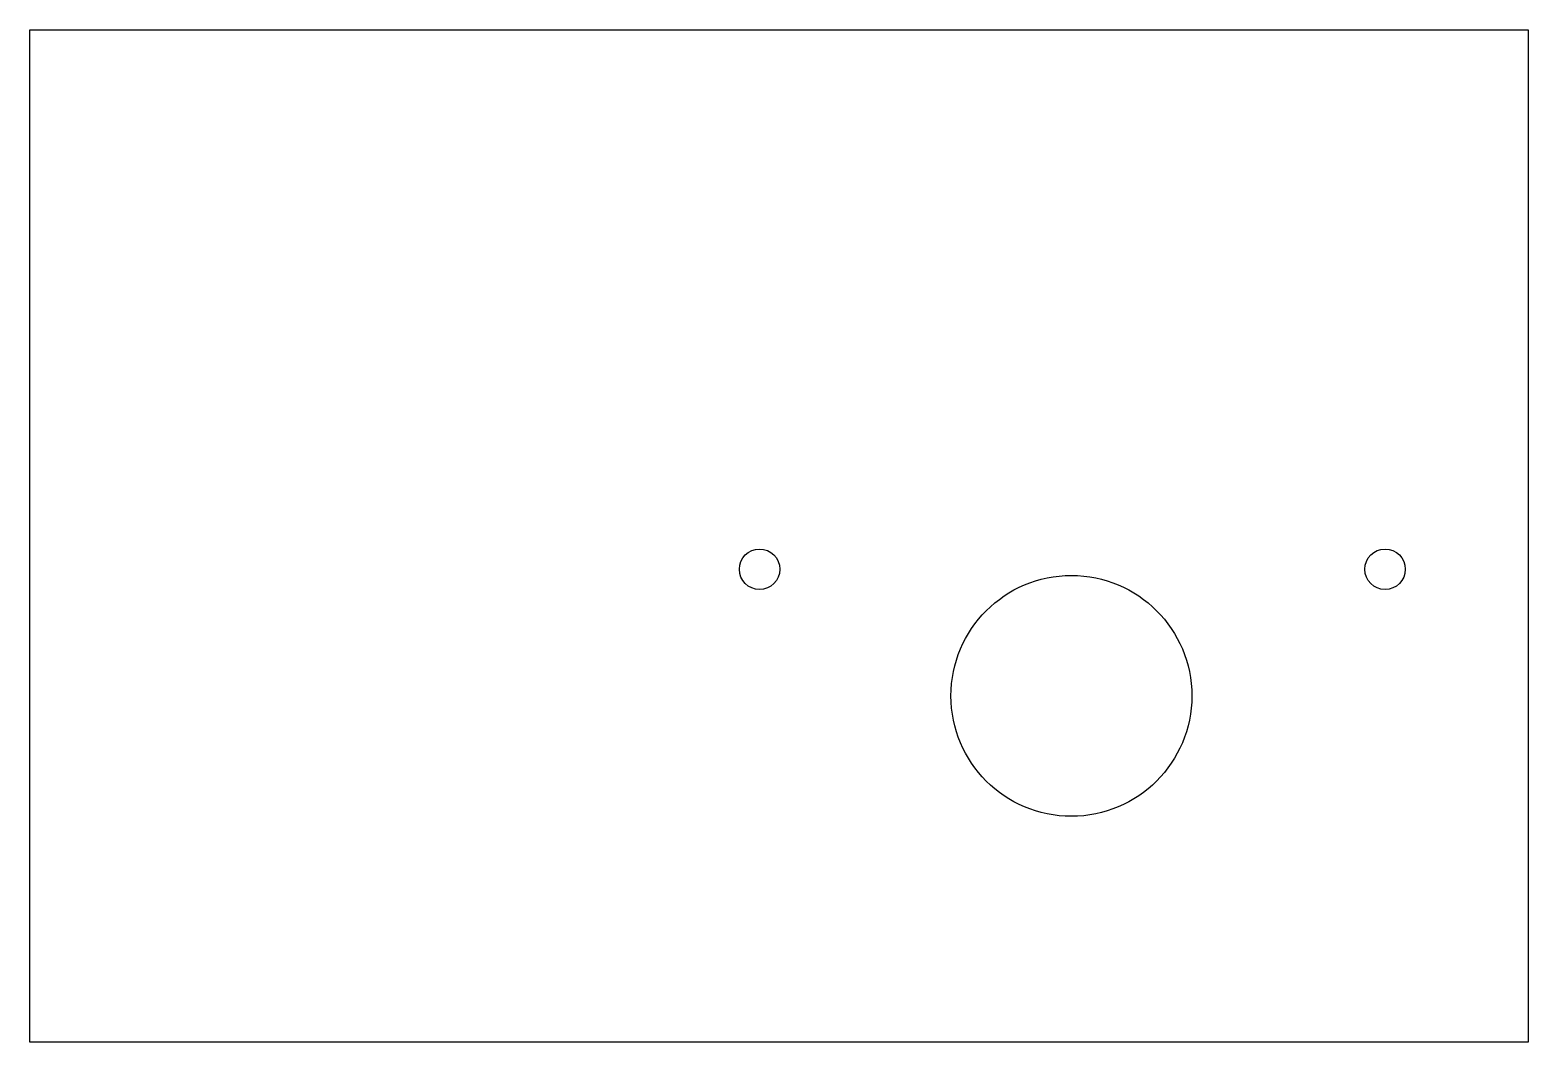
# Model space of a CAD drawing. Header units: millimetres. Extents: x -74 to 0, y 0 to 50.
import ezdxf

# ---------------------------------------------------------------- set-up
doc = ezdxf.new("R2010")
doc.units = ezdxf.units.MM
doc.layers.get('0').update_dxf_attribs({"linetype": 'CONTINUOUS'})

msp = doc.modelspace()

# ---------------------------------------------------------------- linework, layer by layer
msp.add_lwpolyline([(0, 0), (-74, 0), (-74, 50), (0, 50)], close=True)
for centre, radius in [((-37.959, 23.357), 1), ((-7.062, 23.357), 1), ((-22.556, 17.102), 5.95)]:
    msp.add_circle(centre, radius)

doc.saveas('drawing.dxf')
